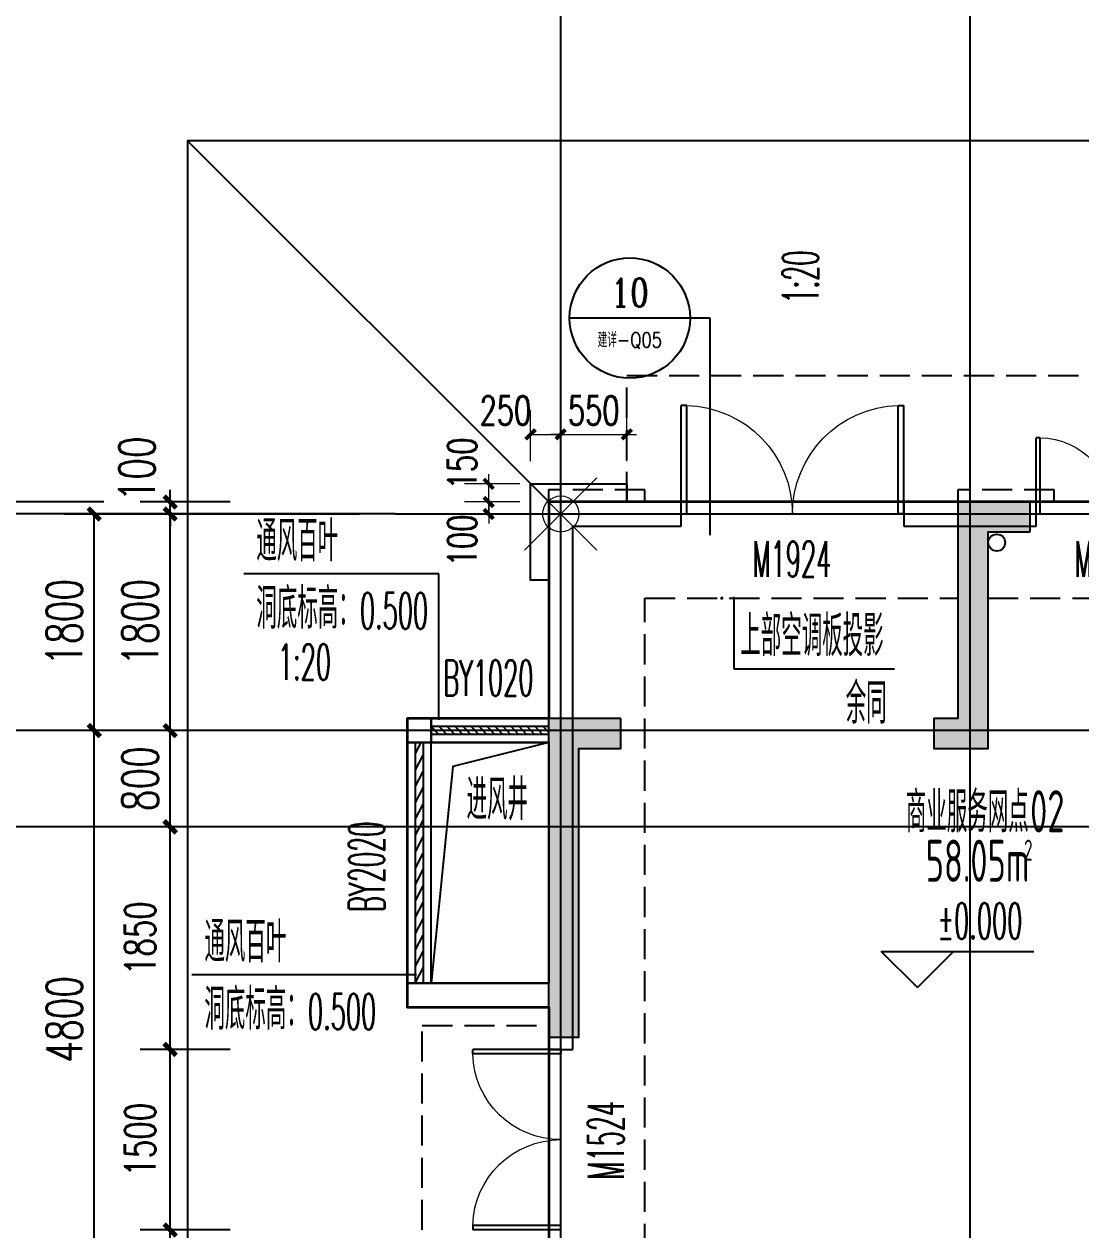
# Model space of a CAD drawing. Extents: x -59851 to 653804, y -249523 to 437614.
# Drawn here: x -48571 to -39793, y 211938 to 221959 of the extents above; entities that cross this region are included whole.
import ezdxf
from ezdxf.enums import TextEntityAlignment as Align

# ---------------------------------------------------------------- set-up
doc = ezdxf.new("R2010")
doc.units = 0
doc.header["$LTSCALE"] = 1000
doc.header["$MEASUREMENT"] = 0
doc.linetypes.add('DASH', pattern=[0.35, 0.25, -0.1])
for name, color, linetype in [('-消防立管', 1, 'Continuous'), ('A-Above', 5, 'DASH'), ('A-ROOF', 7, 'Continuous'), ('A-外装饰线脚', 7, 'Continuous'), ('A-洞口', 105, 'Continuous'), ('A-第三道尺寸线', 105, 'Continuous'), ('AXIS', 3, 'Continuous'), ('DIM_ELEV', 3, 'Continuous'), ('DIM_IDEN', 3, 'Continuous'), ('DIM_LEAD', 3, 'Continuous'), ('DIM_SYMB', 3, 'Continuous'), ('DOTE', 16, 'Continuous'), ('PUB_HATCH', 8, 'Continuous'), ('PUB_TEXT', 7, 'Continuous'), ('STAIR', 5, 'Continuous'), ('WALL', 2, 'Continuous'), ('WINDOW', 4, 'Continuous'), ('WINDOW_TEXT', 7, 'Continuous'), ('剪力墙', 6, 'Continuous')]:
    doc.layers.add(name, color=color, linetype=linetype)
for name, color, linetype, lineweight in [('33计全面积外廓线', 21, 'Continuous', 35), ('A-第四道尺寸线(线脚尺寸)', 105, 'Continuous', 5), ('其它标注_TMP', 8, 'Continuous', 0)]:
    doc.layers.add(name, color=color, linetype=linetype, lineweight=lineweight)
doc.styles.add('_TCH_DIM', font='SIMPLEX.shx', dxfattribs={"width": 0.7, "bigfont": 'GBCBIG.shx'})
doc.styles.add('_TCH_DIM_T3', font='SIMPLEX.shx', dxfattribs={"width": 0.705882, "bigfont": 'GBCBIG.shx'})
doc.styles.add('_TCH_DIM_T3_T3', font='SIMPLEX.shx', dxfattribs={"width": 0.705882, "bigfont": 'GBCBIG.shx'})
doc.styles.add('_TCH_LABEL', font='COMPLEX', dxfattribs={"bigfont": 'GBCBIG'})
doc.styles.add('_TCH_WINDOW', font='SIMPLEX.shx', dxfattribs={"width": 0.7, "height": 3.5, "bigfont": 'GBCBIG.shx'})
doc.styles.add('DIM_FONT', font='SIMPLEX', dxfattribs={"width": 0.7, "bigfont": 'GBCBIG'})
doc.styles.get("Standard").update_dxf_attribs({"font": 'gbenor.shx', "width": 0.7, "bigfont": 'gbcbig.shx'})
doc.dimstyles.new('_TCH_ARCH&&100', dxfattribs={"dimtxt": 297.5, "dimasz": 100, "dimexe": 250, "dimexo": 300, "dimgap": 100, "dimtad": 1, "dimdec": 0, "dimzin": 0, "dimdsep": 46, "dimtxsty": '_TCH_DIM_T3', "dimblk": 'ARCHTICK', "dimcen": 0.09, "dimclrt": 7, "dimazin": 2, "dimtfac": 1, "dimtdec": 0, "dimtix": 1, "dimtmove": 2, "dimatfit": 3, "dimfxl": 0, "dimtolj": 1, "dimtzin": 0, "dimarcsym": 0})
doc.dimstyles.new('_TCH_ARCH&&100$TCH&&100', dxfattribs={"dimtxt": 252.875, "dimasz": 100, "dimexe": 250, "dimexo": 300, "dimgap": 122.3125, "dimtad": 1, "dimdec": 0, "dimzin": 0, "dimdsep": 46, "dimtxsty": '_TCH_DIM_T3_T3', "dimblk": 'ARCHTICK', "dimcen": 0.09, "dimclrt": 7, "dimazin": 2, "dimtfac": 1, "dimtdec": 0, "dimtix": 1, "dimtmove": 2, "dimatfit": 3, "dimfxl": 0, "dimtolj": 1, "dimtzin": 0, "dimarcsym": 0})
doc.dimstyles.new('_TCH_ARCH&&80', dxfattribs={"dimtxt": 238, "dimasz": 80, "dimexe": 200, "dimexo": 240, "dimgap": 80, "dimtad": 1, "dimdec": 0, "dimzin": 0, "dimdsep": 46, "dimtxsty": '_TCH_DIM_T3', "dimblk": 'ARCHTICK', "dimcen": 0.09, "dimclrt": 7, "dimazin": 2, "dimtfac": 1, "dimtdec": 0, "dimtix": 1, "dimtmove": 2, "dimatfit": 3, "dimfxl": 0, "dimtolj": 1, "dimtzin": 0, "dimarcsym": 0})
doc.dimstyles.new('_TCH_ARCH&&80$TCH&&100', dxfattribs={"dimtxt": 238, "dimasz": 80, "dimexe": 200, "dimexo": 240, "dimgap": 80, "dimtad": 1, "dimdec": 0, "dimzin": 0, "dimdsep": 46, "dimtxsty": 'DIM_FONT', "dimblk": 'ARCHTICK', "dimcen": 0.09, "dimclrt": 7, "dimazin": 2, "dimtfac": 1, "dimtdec": 0, "dimtix": 1, "dimtmove": 2, "dimatfit": 3, "dimfxl": 0, "dimtolj": 1, "dimtzin": 0, "dimarcsym": 0})

# ---------------------------------------------------------------- blocks, each defined once
blk = doc.blocks.new('zzlk0330')
at = {"layer": 'A-ROOF', "linetype": 'DASH'}
blk.add_lwpolyline([(-22514, 151988), (-32414, 151988), (-32414, 152188), (-33014, 152188), (-33014, 151988), (-33814, 151988), (-33814, 152688), (-37214, 152688), (-37214, 153288), (-36614, 153288), (-36614, 157888), (-37214, 157888), (-37214, 158588), (-40014, 158588), (-40014, 158688), (-40814, 158688), (-40814, 158588), (-43414, 158588), (-43414, 158688), (-44214, 158688), (-44214, 137588)], dxfattribs=at)
blk = doc.blocks.new('shoucengjianliqiang0505')
at = {"layer": 'PUB_HATCH'}
h = blk.add_hatch(color=256, dxfattribs=at)
h.dxf.hatch_style = 1
h.paths.add_polyline_path([(-14848, 486544), (-14448, 486544), (-14448, 486144), (-14848, 486144)])
h.paths.add_polyline_path([(-8748, 486544), (-8348, 486544), (-8348, 486144), (-8748, 486144)])
h.paths.add_polyline_path([(-8748, 490544), (-8348, 490544), (-8348, 490144), (-8748, 490144)])
h.paths.add_polyline_path([(-14848, 490544), (-14448, 490544), (-14448, 490144), (-14848, 490144)])
h.paths.add_polyline_path([(-14848, 482144), (-14448, 482144), (-14448, 481744), (-14848, 481744)])
h.paths.add_polyline_path([(-8748, 482144), (-8348, 482144), (-8348, 481744), (-8748, 481744)])
h.paths.add_polyline_path([(-46848, 497944), (-46448, 497944), (-46448, 497544), (-46848, 497544)])
h.paths.add_polyline_path([(-46848, 501744), (-46448, 501744), (-46448, 501344), (-46848, 501344)])
h.paths.add_polyline_path([(-53548, 501742), (-53148, 501742), (-53148, 501342), (-53548, 501342)])
h.paths.add_polyline_path([(-63048, 504094), (-63048, 504344), (-63648, 504344), (-63648, 502544), (-63848, 502544), (-63848, 502294), (-63398, 502294), (-63398, 504094)])
h.paths.add_polyline_path([(-37148, 500844), (-35548, 500844), (-35548, 497944), (-37148, 497944), (-37148, 498144), (-35748, 498144), (-35748, 500644), (-37148, 500644)])
h.paths.add_polyline_path([(-29698, 483744), (-29698, 484994), (-29448, 484994), (-29448, 483344), (-30048, 483344), (-30048, 483744)])
h.paths.add_polyline_path([(-33048, 484994), (-32798, 484994), (-32798, 483744), (-32448, 483744), (-32448, 483344), (-33048, 483344)])
h.paths.add_polyline_path([(-36498, 483744), (-36498, 484994), (-36248, 484994), (-36248, 483344), (-36848, 483344), (-36848, 483744)])
h.paths.add_polyline_path([(-43248, 484994), (-42998, 484994), (-42998, 483744), (-42648, 483744), (-42648, 483344), (-43248, 483344)])
h.paths.add_polyline_path([(-50098, 483744), (-50098, 484994), (-49848, 484994), (-49848, 483344), (-50448, 483344), (-50448, 483744)])
h.paths.add_polyline_path([(-56848, 484994), (-56598, 484994), (-56598, 483744), (-56248, 483744), (-56248, 483344), (-56848, 483344)])
h.paths.add_polyline_path([(-63698, 485844), (-63448, 485844), (-63448, 483344), (-64048, 483344), (-64048, 483744), (-63698, 483744)])
h.paths.add_polyline_path([(-54648, 492144), (-54048, 492144), (-54048, 492544), (-54648, 492544)])
h.paths.add_polyline_path([(-52648, 492544), (-52048, 492544), (-52048, 492144), (-52648, 492144)])
h.paths.add_polyline_path([(-39048, 492544), (-38448, 492544), (-38448, 492144), (-39048, 492144)])
h.paths.add_polyline_path([(-45348, 495844), (-44748, 495844), (-44748, 496244), (-45348, 496244)])
h.paths.add_polyline_path([(-55848, 497944), (-55248, 497944), (-55248, 497544), (-55848, 497544)])
h.paths.add_polyline_path([(-55848, 495844), (-55248, 495844), (-55248, 496244), (-55848, 496244)])
h.paths.add_polyline_path([(-60248, 495844), (-59648, 495844), (-59648, 496244), (-60248, 496244)])
h.paths.add_polyline_path([(-21248, 500844), (-21248, 499444), (-21498, 499444), (-21498, 499844), (-21848, 499844), (-21848, 500094), (-21498, 500094), (-21498, 500844)])
h.paths.add_polyline_path([(-42948, 497544), (-42548, 497544), (-42548, 498144), (-42748, 498144), (-42748, 500644), (-42148, 500644), (-42148, 500844), (-42948, 500844), (-42948, 497944)])
h.paths.add_polyline_path([(-21248, 496144), (-21248, 496744), (-21498, 496744), (-21498, 496394), (-22898, 496394), (-22898, 496144), (-22098, 496144), (-22098, 496044), (-21848, 496044), (-21848, 496144)])
h.paths.add_polyline_path([(-30848, 497544), (-30848, 497944), (-32298, 497944), (-32298, 498144), (-30648, 498144), (-30648, 497744), (-30248, 497744), (-30248, 497544)])
h.paths.add_polyline_path([(-18848, 489094), (-18848, 487444), (-19098, 487444), (-19098, 487994), (-19448, 487994), (-19448, 488244), (-19098, 488244), (-19098, 489094)])
h.paths.add_polyline_path([(-60023, 489044), (-60273, 489044), (-60273, 491444), (-60023, 491444), (-60023, 489244)])
h.paths.add_polyline_path([(-28348, 499194), (-28348, 497544), (-28748, 497544), (-28748, 497744), (-28548, 497744), (-28548, 499194)])
h.paths.add_polyline_path([(-41148, 492344), (-40448, 492344), (-40448, 490694), (-40698, 490694), (-40698, 492094), (-41148, 492094)])
h.paths.add_polyline_path([(-30848, 500644), (-31348, 500644), (-31348, 503644), (-28348, 503644), (-28348, 501444), (-28708, 501444), (-28708, 501644), (-28548, 501644), (-28548, 503444), (-31148, 503444), (-31148, 501644), (-30748, 501644), (-30748, 501444), (-31148, 501444), (-31148, 500944), (-30648, 500944), (-30648, 500644)])
h.paths.add_polyline_path([(-42948, 495544), (-42948, 496244), (-40448, 496244), (-40448, 493744), (-42948, 493744), (-42948, 494444), (-42748, 494444), (-42748, 493944), (-40648, 493944), (-40648, 496044), (-42748, 496044), (-42748, 495544)])
h.paths.add_polyline_path([(-21248, 502644), (-21248, 503644), (-22898, 503644), (-22898, 503394), (-21498, 503394), (-21498, 502644)])
h.paths.add_polyline_path([(-22748, 492144), (-23248, 492144), (-23248, 490494), (-22998, 490494), (-22998, 491894), (-22748, 491894)])
h.paths.add_polyline_path([(-22673, 488244), (-22423, 488244), (-22423, 485744), (-22673, 485744), (-22673, 488044)])
h.paths.add_polyline_path([(-21848, 493644), (-21848, 493044), (-23498, 493044), (-23498, 493294), (-22098, 493294), (-22098, 493644)])
h.paths.add_polyline_path([(-18848, 491544), (-18848, 492144), (-20498, 492144), (-20498, 491894), (-19098, 491894), (-19098, 491544)])
h.paths.add_polyline_path([(-18848, 482444), (-18848, 481744), (-20498, 481744), (-20498, 481994), (-19098, 481994), (-19098, 482444)])
h.paths.add_polyline_path([(-22048, 481744), (-22498, 481744), (-22698, 481744), (-22698, 483344), (-23048, 483344), (-23048, 483594), (-22448, 483594), (-22448, 481994), (-22048, 481994)])
h.paths.add_polyline_path([(-26798, 490844), (-26048, 490844), (-26048, 489044), (-26298, 489044), (-26298, 490594), (-26798, 490594)])
h.paths.add_polyline_path([(-32448, 490844), (-33048, 490844), (-33048, 489044), (-32798, 489044), (-32798, 490594), (-32448, 490594)])
h.paths.add_polyline_path([(-35848, 489294), (-36198, 489294), (-36198, 492094), (-35848, 492094), (-35848, 492344), (-36448, 492344), (-36448, 489044), (-36198, 489044), (-35848, 489044)])
h.paths.add_polyline_path([(-39873, 489244), (-39623, 489244), (-39623, 486544), (-39873, 486544), (-39873, 489044)])
h.paths.add_polyline_path([(-43648, 489294), (-43298, 489294), (-43298, 492094), (-43798, 492094), (-43798, 492344), (-43048, 492344), (-43048, 489044), (-43298, 489044), (-43648, 489044)])
h.paths.add_polyline_path([(-46673, 492344), (-46423, 492344), (-46423, 489044), (-46673, 489044), (-46673, 492144)])
h.paths.add_polyline_path([(-53473, 489244), (-53223, 489244), (-53223, 486544), (-53473, 486544), (-53473, 489044)])
h.paths.add_polyline_path([(-49448, 489294), (-49798, 489294), (-49798, 492094), (-49298, 492094), (-49298, 492344), (-50048, 492344), (-50048, 489044), (-49798, 489044), (-49448, 489044)])
h.paths.add_polyline_path([(-57248, 489294), (-56898, 489294), (-56898, 492094), (-57248, 492094), (-57248, 492344), (-56648, 492344), (-56648, 489044), (-56898, 489044), (-57248, 489044)])
h.paths.add_polyline_path([(-60048, 498644), (-60048, 497544), (-62548, 497544), (-62548, 497794), (-60298, 497794), (-60298, 498644)])
h.paths.add_polyline_path([(-60048, 503544), (-60048, 504344), (-61698, 504344), (-61698, 504094), (-60298, 504094), (-60298, 503544)])
h.paths.add_polyline_path([(-67048, 491344), (-67048, 492244), (-64848, 492244), (-64848, 491994), (-66798, 491994), (-66798, 491344)])
h.paths.add_polyline_path([(-66448, 502544), (-67048, 502544), (-67048, 499894), (-66798, 499894), (-66798, 502294), (-66448, 502294)])
h.paths.add_polyline_path([(-66448, 483344), (-67048, 483344), (-67048, 485844), (-66798, 485844), (-66798, 483744), (-66448, 483744)])
edge = h.paths.add_edge_path()
edge.add_line((-26248, 494694), (-26248, 492344))
edge.add_line((-26248, 492344), (-26948, 492344))
edge.add_line((-26948, 492344), (-26948, 492144))
edge.add_line((-26948, 492144), (-26048, 492144))
edge.add_line((-26048, 492144), (-26048, 494694))
edge.add_line((-26248, 494694), (-26248, 495094))
edge = h.paths.add_edge_path()
edge.add_line((-26448, 483344), (-26448, 483594))
edge.add_line((-26448, 483594), (-26273, 483594))
edge.add_line((-26273, 483594), (-26273, 484994))
edge.add_line((-26273, 484994), (-26023, 484994))
edge.add_line((-26023, 484994), (-26023, 483594))
edge.add_line((-26023, 483594), (-25848, 483594))
edge.add_line((-25848, 483594), (-25848, 483344))
edge.add_line((-25848, 483344), (-26448, 483344))
edge.add_line((-26448, 483344), (-26048, 483344))
edge = h.paths.add_edge_path()
edge.add_line((-40048, 483344), (-40048, 483744))
edge.add_line((-40048, 483744), (-39873, 483744))
edge.add_line((-39873, 483744), (-39873, 484994))
edge.add_line((-39873, 484994), (-39623, 484994))
edge.add_line((-39623, 484994), (-39623, 483744))
edge.add_line((-39623, 483744), (-39448, 483744))
edge.add_line((-39448, 483744), (-39448, 483344))
edge.add_line((-39448, 483344), (-40048, 483344))
edge.add_line((-40048, 483344), (-39648, 483344))
edge = h.paths.add_edge_path()
edge.add_line((-46848, 483344), (-46848, 483594))
edge.add_line((-46848, 483594), (-46673, 483594))
edge.add_line((-46673, 483594), (-46673, 484994))
edge.add_line((-46673, 484994), (-46423, 484994))
edge.add_line((-46423, 484994), (-46423, 483594))
edge.add_line((-46423, 483594), (-46248, 483594))
edge.add_line((-46248, 483594), (-46248, 483344))
edge.add_line((-46248, 483344), (-46848, 483344))
edge.add_line((-46848, 483344), (-46448, 483344))
edge = h.paths.add_edge_path()
edge.add_line((-53648, 483344), (-53648, 483744))
edge.add_line((-53648, 483744), (-53473, 483744))
edge.add_line((-53473, 483744), (-53473, 484994))
edge.add_line((-53473, 484994), (-53223, 484994))
edge.add_line((-53223, 484994), (-53223, 483744))
edge.add_line((-53223, 483744), (-53048, 483744))
edge.add_line((-53048, 483744), (-53048, 483344))
edge.add_line((-53048, 483344), (-53648, 483344))
edge.add_line((-53648, 483344), (-53248, 483344))
edge = h.paths.add_edge_path()
edge.add_line((-60448, 483344), (-60448, 483594))
edge.add_line((-60448, 483594), (-60273, 483594))
edge.add_line((-60273, 483594), (-60273, 484994))
edge.add_line((-60273, 484994), (-60023, 484994))
edge.add_line((-60023, 484994), (-60023, 483594))
edge.add_line((-60023, 483594), (-59848, 483594))
edge.add_line((-59848, 483594), (-59848, 483344))
edge.add_line((-59848, 483344), (-60448, 483344))
edge.add_line((-60448, 483344), (-60048, 483344))
at = {"layer": '剪力墙', "color": 6, "linetype": 'Continuous'}
for points in [[(-63048, 504094), (-63048, 504344), (-63648, 504344), (-63648, 502544), (-63848, 502544), (-63848, 502294), (-63398, 502294), (-63398, 504094)], [(-66448, 502544), (-67048, 502544), (-67048, 499894), (-66798, 499894), (-66798, 502294), (-66448, 502294)]]:
    blk.add_lwpolyline(points, close=True, dxfattribs=at)
blk.add_lwpolyline([(-63648, 502294), (-63648, 502294)], dxfattribs=at)
blk = doc.blocks.new('_ArchTick')
at = {"color": 0, "linetype": 'ByBlock', "const_width": 0.4}
blk.add_lwpolyline([(-0.5, -0.5), (0.5, 0.5)], dxfattribs=at)
blk = doc.blocks.new('*D3274')
at = {"layer": 'AXIS', "color": 0, "lineweight": -2, "transparency": 16777216}
for p, q in [((-45789, 216088), (-48239, 216088)), ((-47989, 211288), (-47989, 216088)), ((-45789, 211288), (-48239, 211288))]:
    blk.add_line(p, q, dxfattribs=at)
at = {"layer": 'Defpoints', "color": 0, "transparency": 16777216}
for p in [(-47989, 216088), (-45489, 216088), (-45489, 211288)]:
    blk.add_point(p, dxfattribs=at)
at = {"layer": 'AXIS', "color": 0, "lineweight": -2, "transparency": 16777216, "xscale": 100, "yscale": 100, "zscale": 100}
for p, rotation in [((-47989, 216088), 90), ((-47989, 211288), 270)]:
    blk.add_blockref('_ArchTick', p, dxfattribs=dict(at, rotation=rotation))
at = {"layer": 'AXIS', "color": 7, "transparency": 16777216, "insert": (-48237, 213688), "char_height": 297.5, "attachment_point": 5, "rotation": 90, "style": '_TCH_DIM_T3'}
blk.add_mtext('\\A1;4800', dxfattribs=at)
blk = doc.blocks.new('*D3275')
at = {"layer": 'AXIS', "color": 0, "lineweight": -2, "transparency": 16777216}
for p, q in [((-45789, 217888), (-48239, 217888)), ((-47989, 216088), (-47989, 217888)), ((-45789, 216088), (-48239, 216088))]:
    blk.add_line(p, q, dxfattribs=at)
at = {"layer": 'Defpoints', "color": 0, "transparency": 16777216}
for p in [(-47989, 217888), (-45489, 217888), (-45489, 216088)]:
    blk.add_point(p, dxfattribs=at)
at = {"layer": 'AXIS', "color": 0, "lineweight": -2, "transparency": 16777216, "xscale": 100, "yscale": 100, "zscale": 100}
for p, rotation in [((-47989, 217888), 90), ((-47989, 216088), 270)]:
    blk.add_blockref('_ArchTick', p, dxfattribs=dict(at, rotation=rotation))
at = {"layer": 'AXIS', "color": 7, "transparency": 16777216, "insert": (-48237, 216988), "char_height": 297.5, "attachment_point": 5, "rotation": 90, "style": '_TCH_DIM_T3'}
blk.add_mtext('\\A1;1800', dxfattribs=at)
blk = doc.blocks.new('*D3276')
at = {"layer": 'AXIS', "color": 0, "lineweight": -2, "transparency": 16777216}
for p, q in [((-47908, 217988), (-49039, 217988)), ((-48789, 195388), (-48789, 217988)), ((-47908, 195388), (-49039, 195388))]:
    blk.add_line(p, q, dxfattribs=at)
at = {"layer": 'Defpoints', "color": 0, "transparency": 16777216}
for p in [(-48789, 217988), (-47608, 217988), (-47608, 195388)]:
    blk.add_point(p, dxfattribs=at)
at = {"layer": 'AXIS', "color": 0, "lineweight": -2, "transparency": 16777216, "xscale": 100, "yscale": 100, "zscale": 100}
for p, rotation in [((-48789, 217988), 90), ((-48789, 195388), 270)]:
    blk.add_blockref('_ArchTick', p, dxfattribs=dict(at, rotation=rotation))
at = {"layer": 'AXIS', "color": 7, "transparency": 16777216, "insert": (-49037, 206688), "char_height": 297.5, "attachment_point": 5, "rotation": 90, "style": '_TCH_DIM_T3'}
blk.add_mtext('\\A1;22600', dxfattribs=at)
blk = doc.blocks.new('*D3315')
at = {"layer": 'AXIS', "color": 0, "lineweight": -2, "transparency": 16777216}
for p, q in [((-44114, 222259), (-44114, 224709)), ((-40714, 222259), (-40714, 224709)), ((-44114, 224459), (-40714, 224459))]:
    blk.add_line(p, q, dxfattribs=at)
at = {"layer": 'Defpoints', "color": 0, "transparency": 16777216}
for p in [(-40714, 224459), (-44114, 221959), (-40714, 221959)]:
    blk.add_point(p, dxfattribs=at)
at = {"layer": 'AXIS', "color": 0, "lineweight": -2, "transparency": 16777216, "xscale": 100, "yscale": 100, "zscale": 100, "rotation": 180}
blk.add_blockref('_ArchTick', (-44114, 224459), dxfattribs=at)
at = {"layer": 'AXIS', "color": 0, "lineweight": -2, "transparency": 16777216, "xscale": 100, "yscale": 100, "zscale": 100}
blk.add_blockref('_ArchTick', (-40714, 224459), dxfattribs=at)
at = {"layer": 'AXIS', "color": 7, "transparency": 16777216, "insert": (-42414, 224708), "char_height": 297.5, "attachment_point": 5, "style": '_TCH_DIM_T3'}
blk.add_mtext('\\A1;3400', dxfattribs=at)
blk = doc.blocks.new('*D3316')
at = {"layer": 'AXIS', "color": 0, "lineweight": -2, "transparency": 16777216}
for p, q in [((-40714, 222259), (-40714, 224709)), ((-37314, 222259), (-37314, 224709)), ((-40714, 224459), (-37314, 224459))]:
    blk.add_line(p, q, dxfattribs=at)
at = {"layer": 'Defpoints', "color": 0, "transparency": 16777216}
for p in [(-37314, 224459), (-40714, 221959), (-37314, 221959)]:
    blk.add_point(p, dxfattribs=at)
at = {"layer": 'AXIS', "color": 0, "lineweight": -2, "transparency": 16777216, "xscale": 100, "yscale": 100, "zscale": 100, "rotation": 180}
blk.add_blockref('_ArchTick', (-40714, 224459), dxfattribs=at)
at = {"layer": 'AXIS', "color": 0, "lineweight": -2, "transparency": 16777216, "xscale": 100, "yscale": 100, "zscale": 100}
blk.add_blockref('_ArchTick', (-37314, 224459), dxfattribs=at)
at = {"layer": 'AXIS', "color": 7, "transparency": 16777216, "insert": (-39014, 224708), "char_height": 297.5, "attachment_point": 5, "style": '_TCH_DIM_T3'}
blk.add_mtext('\\A1;3400', dxfattribs=at)
blk = doc.blocks.new('$WINLIB2D$00000039')
at = {"color": 0}
for points in [[(-0.5, 0.5), (-0.5, -0.5)], [(0.5, 0.5), (-0.5, 0.5)], [(0.5, -0.5), (0.5, 0.5)], [(-0.5, 0.1667), (0.5, 0.1667)], [(-0.3839, -0.1667), (-0.448, 0.1667)], [(-0.3159, -0.1667), (-0.38, 0.1667)], [(-0.2479, -0.1667), (-0.312, 0.1667)], [(-0.1799, -0.1667), (-0.244, 0.1667)], [(-0.1119, -0.1667), (-0.176, 0.1667)], [(-0.0439, -0.1667), (-0.108, 0.1667)], [(0.0241, -0.1667), (-0.04, 0.1667)], [(0.0921, -0.1667), (0.028, 0.1667)], [(0.16, -0.1667), (0.0959, 0.1667)], [(0.228, -0.1667), (0.1639, 0.1667)], [(0.296, -0.1667), (0.2319, 0.1667)], [(0.364, -0.1667), (0.2999, 0.1667)], [(0.432, -0.1667), (0.3679, 0.1667)], [(0.5, -0.1667), (0.4359, 0.1667)], [(-0.4519, -0.1667), (-0.5, 0.0836)], [(-0.5, -0.1667), (0.5, -0.1667)], [(0.5, -0.5), (-0.5, -0.5)]]:
    blk.add_lwpolyline(points, dxfattribs=at)
blk = doc.blocks.new('shoucengxianjiao0328')
at = {"layer": 'A-外装饰线脚'}
blk.add_lwpolyline([(-229046, 177436), (-229196, 177436), (-229196, 178236), (-228396, 178236), (-228396, 178086)], dxfattribs=at)
blk = doc.blocks.new('*D616')
at = {"layer": 'A-第四道尺寸线(线脚尺寸)', "color": 0, "lineweight": -2, "transparency": 16777216}
for p, q in [((-44712, 218138), (-44712, 218218)), ((-44454, 218138), (-44912, 218138)), ((-44712, 217988), (-44712, 218138)), ((-44454, 217988), (-44912, 217988)), ((-44712, 217988), (-44712, 217908))]:
    blk.add_line(p, q, dxfattribs=at)
at = {"layer": 'Defpoints', "color": 0, "transparency": 16777216}
for p in [(-44712, 218138), (-44214, 218138), (-44214, 217988)]:
    blk.add_point(p, dxfattribs=at)
at = {"layer": 'A-第四道尺寸线(线脚尺寸)', "color": 0, "lineweight": -2, "transparency": 16777216, "xscale": 80, "yscale": 80, "zscale": 80}
for p, rotation in [((-44712, 218138), 270), ((-44712, 217988), 90)]:
    blk.add_blockref('_ArchTick', p, dxfattribs=dict(at, rotation=rotation))
at = {"layer": 'A-第四道尺寸线(线脚尺寸)', "color": 7, "transparency": 16777216, "insert": (-44932, 218308), "char_height": 238, "attachment_point": 5, "rotation": 90, "style": '_TCH_DIM_T3'}
blk.add_mtext('\\A1;150', dxfattribs=at)
blk = doc.blocks.new('*D617')
at = {"layer": 'A-第四道尺寸线(线脚尺寸)', "color": 0, "lineweight": -2, "transparency": 16777216}
for p, q in [((-44712, 217988), (-44712, 218068)), ((-44454, 217988), (-44912, 217988)), ((-44712, 217888), (-44712, 217988)), ((-44454, 217888), (-44912, 217888)), ((-44712, 217888), (-44712, 217808))]:
    blk.add_line(p, q, dxfattribs=at)
at = {"layer": 'Defpoints', "color": 0, "transparency": 16777216}
for p in [(-44712, 217988), (-44214, 217988), (-44214, 217888)]:
    blk.add_point(p, dxfattribs=at)
at = {"layer": 'A-第四道尺寸线(线脚尺寸)', "color": 0, "lineweight": -2, "transparency": 16777216, "xscale": 80, "yscale": 80, "zscale": 80}
for p, rotation in [((-44712, 217988), 270), ((-44712, 217888), 90)]:
    blk.add_blockref('_ArchTick', p, dxfattribs=dict(at, rotation=rotation))
at = {"layer": 'A-第四道尺寸线(线脚尺寸)', "color": 7, "transparency": 16777216, "insert": (-44932, 217668), "char_height": 238, "attachment_point": 5, "rotation": 90, "style": '_TCH_DIM_T3'}
blk.add_mtext('\\A1;100', dxfattribs=at)
blk = doc.blocks.new('*D828')
at = {"layer": 'A-第四道尺寸线(线脚尺寸)', "color": 0, "lineweight": -2, "transparency": 16777216}
for p, q in [((-44364, 218328), (-44364, 218750)), ((-44114, 218328), (-44114, 218750)), ((-44364, 218550), (-44114, 218550))]:
    blk.add_line(p, q, dxfattribs=at)
at = {"layer": 'Defpoints', "color": 0, "transparency": 16777216}
for p in [(-44114, 218550), (-44364, 218088), (-44114, 218088)]:
    blk.add_point(p, dxfattribs=at)
at = {"layer": 'A-第四道尺寸线(线脚尺寸)', "color": 0, "lineweight": -2, "transparency": 16777216, "xscale": 80, "yscale": 80, "zscale": 80, "rotation": 180}
blk.add_blockref('_ArchTick', (-44364, 218550), dxfattribs=at)
at = {"layer": 'A-第四道尺寸线(线脚尺寸)', "color": 0, "lineweight": -2, "transparency": 16777216, "xscale": 80, "yscale": 80, "zscale": 80}
blk.add_blockref('_ArchTick', (-44114, 218550), dxfattribs=at)
at = {"layer": 'A-第四道尺寸线(线脚尺寸)', "color": 7, "transparency": 16777216, "insert": (-44573, 218749), "char_height": 238, "attachment_point": 5, "style": 'DIM_FONT'}
blk.add_mtext('\\A1;250', dxfattribs=at)
blk = doc.blocks.new('*D829')
at = {"layer": 'A-第四道尺寸线(线脚尺寸)', "color": 0, "lineweight": -2, "transparency": 16777216}
for p, q in [((-44114, 218328), (-44114, 218750)), ((-43564, 218328), (-43564, 218750)), ((-44114, 218550), (-44194, 218550)), ((-44114, 218550), (-43564, 218550)), ((-43564, 218550), (-43484, 218550))]:
    blk.add_line(p, q, dxfattribs=at)
at = {"layer": 'Defpoints', "color": 0, "transparency": 16777216}
for p in [(-43564, 218550), (-44114, 218088), (-43564, 218088)]:
    blk.add_point(p, dxfattribs=at)
at = {"layer": 'A-第四道尺寸线(线脚尺寸)', "color": 0, "lineweight": -2, "transparency": 16777216, "xscale": 80, "yscale": 80, "zscale": 80}
blk.add_blockref('_ArchTick', (-44114, 218550), dxfattribs=at)
at = {"layer": 'A-第四道尺寸线(线脚尺寸)', "color": 0, "lineweight": -2, "transparency": 16777216, "xscale": 80, "yscale": 80, "zscale": 80, "rotation": 180}
blk.add_blockref('_ArchTick', (-43564, 218550), dxfattribs=at)
at = {"layer": 'A-第四道尺寸线(线脚尺寸)', "color": 7, "transparency": 16777216, "insert": (-43839, 218749), "char_height": 238, "attachment_point": 5, "style": 'DIM_FONT'}
blk.add_mtext('\\A1;550', dxfattribs=at)
blk = doc.blocks.new('*D3395')
at = {"layer": 'A-第三道尺寸线', "color": 0, "lineweight": -2, "transparency": 16777216}
for p, q in [((-47358, 217988), (-47358, 218088)), ((-46860, 217988), (-47608, 217988)), ((-47358, 217888), (-47358, 217988)), ((-46860, 217888), (-47608, 217888)), ((-47358, 217888), (-47358, 217788))]:
    blk.add_line(p, q, dxfattribs=at)
at = {"layer": 'Defpoints', "color": 0, "transparency": 16777216}
for p in [(-47358, 217988), (-46560, 217988), (-46560, 217888)]:
    blk.add_point(p, dxfattribs=at)
at = {"layer": 'A-第三道尺寸线', "color": 0, "lineweight": -2, "transparency": 16777216, "xscale": 100, "yscale": 100, "zscale": 100}
for p, rotation in [((-47358, 217988), 270), ((-47358, 217888), 90)]:
    blk.add_blockref('_ArchTick', p, dxfattribs=dict(at, rotation=rotation))
at = {"layer": 'A-第三道尺寸线', "color": 7, "transparency": 16777216, "insert": (-47633, 218263), "char_height": 297.5, "attachment_point": 5, "rotation": 90, "style": '_TCH_DIM_T3'}
blk.add_mtext('\\A1;100', dxfattribs=at)
blk = doc.blocks.new('*D3396')
at = {"layer": 'A-第三道尺寸线', "color": 0, "lineweight": -2, "transparency": 16777216}
for p, q in [((-46860, 217888), (-47608, 217888)), ((-47358, 216088), (-47358, 217888)), ((-46860, 216088), (-47608, 216088))]:
    blk.add_line(p, q, dxfattribs=at)
at = {"layer": 'Defpoints', "color": 0, "transparency": 16777216}
for p in [(-47358, 217888), (-46560, 217888), (-46560, 216088)]:
    blk.add_point(p, dxfattribs=at)
at = {"layer": 'A-第三道尺寸线', "color": 0, "lineweight": -2, "transparency": 16777216, "xscale": 100, "yscale": 100, "zscale": 100}
for p, rotation in [((-47358, 217888), 90), ((-47358, 216088), 270)]:
    blk.add_blockref('_ArchTick', p, dxfattribs=dict(at, rotation=rotation))
at = {"layer": 'A-第三道尺寸线', "color": 7, "transparency": 16777216, "insert": (-47607, 216988), "char_height": 297.5, "attachment_point": 5, "rotation": 90, "style": '_TCH_DIM_T3'}
blk.add_mtext('\\A1;1800', dxfattribs=at)
blk = doc.blocks.new('*D3397')
at = {"layer": 'A-第三道尺寸线', "color": 0, "lineweight": -2, "transparency": 16777216}
for p, q in [((-46860, 216088), (-47608, 216088)), ((-47358, 215288), (-47358, 216088)), ((-46860, 215288), (-47608, 215288))]:
    blk.add_line(p, q, dxfattribs=at)
at = {"layer": 'Defpoints', "color": 0, "transparency": 16777216}
for p in [(-47358, 216088), (-46560, 216088), (-46560, 215288)]:
    blk.add_point(p, dxfattribs=at)
at = {"layer": 'A-第三道尺寸线', "color": 0, "lineweight": -2, "transparency": 16777216, "xscale": 100, "yscale": 100, "zscale": 100}
for p, rotation in [((-47358, 216088), 90), ((-47358, 215288), 270)]:
    blk.add_blockref('_ArchTick', p, dxfattribs=dict(at, rotation=rotation))
at = {"layer": 'A-第三道尺寸线', "color": 7, "transparency": 16777216, "insert": (-47607, 215688), "char_height": 297.5, "attachment_point": 5, "rotation": 90, "style": '_TCH_DIM_T3'}
blk.add_mtext('\\A1;800', dxfattribs=at)
blk = doc.blocks.new('$DorLib2D$00000002')
for p, q in [((-0.5, 0), (-0.5, 0.4875)), ((-0.475, 0.4875), (-0.5, 0.4875)), ((-0.475, 0), (-0.475, 0.4875)), ((0.475, 0), (0.475, 0.4875)), ((0.475, 0.4875), (0.5, 0.4875)), ((0.5, 0), (0.5, 0.4875)), ((-0.5, 0), (-0.475, 0)), ((0.5, 0), (0.475, 0))]:
    blk.add_line(p, q)
at = {"lineweight": 13}
for centre, start, end in [((-0.4875, 0), 0, 88.5307), ((0.4875, 0), 91.4693, 180)]:
    blk.add_arc(centre, 0.4875, start, end, dxfattribs=at)
blk = doc.blocks.new('roofzhouxian')
at = {"layer": 'DOTE'}
for p, q in [((-47992, -309503), (-47992, -279124)), ((-44592, -309503), (-44592, -279124)), ((-37792, -283195), (-49367, -283195)), ((-37792, -284995), (-49367, -284995)), ((-27592, -285795), (-49367, -285795))]:
    blk.add_line(p, q, dxfattribs=at)
blk = doc.blocks.new('*D3572')
at = {"layer": 'A-第三道尺寸线', "color": 0, "lineweight": -2, "transparency": 16777216}
for p, q in [((-47358, 211938), (-47358, 212038)), ((-46860, 211938), (-47608, 211938)), ((-47358, 211288), (-47358, 211938)), ((-46860, 211288), (-47608, 211288)), ((-47358, 211288), (-47358, 211188))]:
    blk.add_line(p, q, dxfattribs=at)
at = {"layer": 'Defpoints', "color": 0, "transparency": 16777216}
for p in [(-47358, 211938), (-46560, 211938), (-46560, 211288)]:
    blk.add_point(p, dxfattribs=at)
at = {"layer": 'A-第三道尺寸线', "color": 0, "lineweight": -2, "transparency": 16777216, "xscale": 100, "yscale": 100, "zscale": 100}
for p, rotation in [((-47358, 211938), 270), ((-47358, 211288), 90)]:
    blk.add_blockref('_ArchTick', p, dxfattribs=dict(at, rotation=rotation))
at = {"layer": 'A-第三道尺寸线', "color": 7, "transparency": 16777216, "insert": (-47607, 211613), "char_height": 252.9, "attachment_point": 5, "rotation": 90, "style": '_TCH_DIM_T3_T3'}
blk.add_mtext('\\A1;650', dxfattribs=at)
blk = doc.blocks.new('*D3573')
at = {"layer": 'A-第三道尺寸线', "color": 0, "lineweight": -2, "transparency": 16777216}
for p, q in [((-46860, 213438), (-47608, 213438)), ((-47358, 211938), (-47358, 213438)), ((-46860, 211938), (-47608, 211938))]:
    blk.add_line(p, q, dxfattribs=at)
at = {"layer": 'Defpoints', "color": 0, "transparency": 16777216}
for p in [(-47358, 213438), (-46560, 213438), (-46560, 211938)]:
    blk.add_point(p, dxfattribs=at)
at = {"layer": 'A-第三道尺寸线', "color": 0, "lineweight": -2, "transparency": 16777216, "xscale": 100, "yscale": 100, "zscale": 100}
for p, rotation in [((-47358, 213438), 90), ((-47358, 211938), 270)]:
    blk.add_blockref('_ArchTick', p, dxfattribs=dict(at, rotation=rotation))
at = {"layer": 'A-第三道尺寸线', "color": 7, "transparency": 16777216, "insert": (-47607, 212688), "char_height": 252.9, "attachment_point": 5, "rotation": 90, "style": '_TCH_DIM_T3_T3'}
blk.add_mtext('\\A1;1500', dxfattribs=at)
blk = doc.blocks.new('*D3574')
at = {"layer": 'A-第三道尺寸线', "color": 0, "lineweight": -2, "transparency": 16777216}
for p, q in [((-46860, 215288), (-47608, 215288)), ((-47358, 213438), (-47358, 215288)), ((-46860, 213438), (-47608, 213438))]:
    blk.add_line(p, q, dxfattribs=at)
at = {"layer": 'Defpoints', "color": 0, "transparency": 16777216}
for p in [(-47358, 215288), (-46560, 215288), (-46560, 213438)]:
    blk.add_point(p, dxfattribs=at)
at = {"layer": 'A-第三道尺寸线', "color": 0, "lineweight": -2, "transparency": 16777216, "xscale": 100, "yscale": 100, "zscale": 100}
for p, rotation in [((-47358, 215288), 90), ((-47358, 213438), 270)]:
    blk.add_blockref('_ArchTick', p, dxfattribs=dict(at, rotation=rotation))
at = {"layer": 'A-第三道尺寸线', "color": 7, "transparency": 16777216, "insert": (-47607, 214363), "char_height": 252.9, "attachment_point": 5, "rotation": 90, "style": '_TCH_DIM_T3_T3'}
blk.add_mtext('\\A1;1850', dxfattribs=at)
blk = doc.blocks.new('_BJ_BasePt_Sign')
at = {"layer": '其它标注_TMP'}
for p, q in [((-300, -300), (300, 300)), ((300, -300), (-300, 300))]:
    blk.add_line(p, q, dxfattribs=at)
blk.add_circle((0, 0), 150, dxfattribs=at)
blk = doc.blocks.new('SHOUCENGXIANJIAOCHICUN0427')
at = {"layer": 'A-第四道尺寸线(线脚尺寸)'}
for base, p1, p2, angle, dimstyle, picture, middle in [((-44113.7, 218550.4), (-44363.7, 218088.3), (-44113.7, 218088.3), 0, '_TCH_ARCH&&80$TCH&&100', '*D828', (-44573.3, 218749.4)), ((-44712, 218138.3), (-44213.7, 217988.3), (-44213.7, 218138.3), 90, '_TCH_ARCH&&80', '*D616', (-44932, 218308.3)), ((-44712, 217988.3), (-44213.7, 217888.3), (-44213.7, 217988.3), 90, '_TCH_ARCH&&80', '*D617', (-44932, 217668.3))]:
    dim = blk.add_linear_dim(base=base, p1=p1, p2=p2, angle=angle, dimstyle=dimstyle, dxfattribs=at)
    dim.commit()
    dim.dimension.update_dxf_attribs({"geometry": picture, "text_midpoint": middle, "dimtype": 129})
dim = blk.add_aligned_dim(p1=(-44113.7, 218088.3), p2=(-43563.7, 218088.3), distance=462.1, dimstyle='_TCH_ARCH&&80$TCH&&100', dxfattribs=at)
dim.commit()
dim.dimension.update_dxf_attribs({"geometry": '*D829', "text_midpoint": (-43838.7, 218749.4)})

msp = doc.modelspace()

# ---------------------------------------------------------------- linework, layer by layer
at = {"layer": '-消防立管'}
msp.add_circle((-40491.8, 217650.3), 70, dxfattribs=at)
msp.add_lwpolyline([(-44213.7, 215988.3), (-45188.7, 215988.3)])
at = {"layer": '33计全面积外廓线'}
msp.add_lwpolyline([(-23613.7, 215388.3), (-37213.7, 215388.3), (-37213.7, 217988.3), (-44213.7, 217988.3), (-44213.7, 216188.3), (-45388.7, 216188.3), (-45388.7, 213788.3), (-44213.7, 213788.3), (-44213.7, 195388.3), (14486.3, 195388.3)], dxfattribs=at)
at = {"layer": 'A-Above'}
for points in [[(-43563.7, 217988.3), (-43563.7, 219038.3), (-37863.7, 219038.3), (-37863.7, 217988.3)], [(-43413.7, 211388.3), (-43413.7, 217188.3), (-40813.7, 217188.3)], [(-40563.7, 217188.3), (-37463.7, 217188.3)], [(-40563.7, 217188.3), (-37463.7, 217188.3)], [(-44213.7, 211588.3), (-45263.7, 211588.3), (-45263.7, 213638.3), (-44213.7, 213638.3)]]:
    msp.add_lwpolyline(points, dxfattribs=at)
at = {"layer": 'A-洞口'}
msp.add_lwpolyline([(-44213.7, 215988.3), (-45010, 215790), (-45188.7, 213988.3)], dxfattribs=at)
at = {"layer": 'AXIS'}
for p, q in [((-44113.7, 221959.5), (-44113.7, 225959.5)), ((-40713.7, 221959.5), (-40713.7, 225959.5)), ((-45488.6, 217888.3), (-49488.6, 217888.3)), ((-45488.6, 216088.3), (-49488.6, 216088.3)), ((-45488.6, 215288.3), (-49488.6, 215288.3))]:
    msp.add_line(p, q, dxfattribs=at)
at = {"layer": 'DIM_ELEV'}
for p, q in [((-41150.8, 213952.4), (-41450.8, 214252.4)), ((-41450.8, 214252.4), (-40184.8, 214252.4)), ((-41150.8, 213952.4), (-40850.8, 214252.4))]:
    msp.add_line(p, q, dxfattribs=at)
at = {"layer": 'DIM_IDEN'}
for p, q in [((-43039.5, 219516.5), (-44039.5, 219516.5)), ((-42872, 219516.5), (-43039.5, 219516.5)), ((-42872, 217711), (-42872, 219516.5))]:
    msp.add_line(p, q, dxfattribs=at)
msp.add_circle((-43539.5, 219516.5), 500, dxfattribs=at)
at = {"layer": 'DIM_LEAD'}
for p, q in [((-45125.2, 217389.5), (-46747.2, 217389.5)), ((-45125.2, 216188.3), (-45125.2, 217389.5)), ((-42674.9, 217188.3), (-42674.9, 216601.4)), ((-42674.9, 217188.3), (-42674.9, 216601.4)), ((-42674.9, 216601.4), (-41341.5, 216601.4)), ((-45556.5, 214058.3), (-47178.5, 214058.3)), ((-45322, 214058.3), (-45556.5, 214058.3))]:
    msp.add_line(p, q, dxfattribs=at)
at = {"layer": 'DIM_LEAD', "const_width": 13.3}
for points in [[(-42775.9, 217195, 1), (-42775.9, 217181.7, 1)], [(-42775.9, 217195, 1), (-42775.9, 217181.7, 1)], [(-42674.9, 217195, 1), (-42674.9, 217181.7, 1)], [(-42674.9, 217195, 1), (-42674.9, 217181.7, 1)], [(-45125.2, 216181.7, 1), (-45125.2, 216195, 1)], [(-45315.4, 214058.3, 1), (-45328.7, 214058.3, 1)]]:
    msp.add_lwpolyline(points, format="xyb", close=True, dxfattribs=at)
at = {"layer": 'DIM_SYMB'}
for points in [[(-41868.5, 219453.4, 0, 0, 0), (-41868.5, 220166.6, 80, 0, 0), (-41868.5, 220466.6, 0, 0, 0)], [(-45824.4, 216404.5, 0, 0, 0), (-46537.5, 216404.5, 80, 0, 0), (-46837.5, 216404.5, 0, 0, 0)]]:
    msp.add_lwpolyline(points, format="xyseb", dxfattribs=at)
at = {"layer": 'PUB_HATCH'}
msp.add_lwpolyline([(-45188.7, 215988.3), (-44213.7, 215988.3), (-44213.7, 213988.3), (-45188.7, 213988.3)], close=True, dxfattribs=at)
at = {"layer": 'STAIR'}
for points in [[(-37213.7, 218088.3), (-37213.7, 220988.3), (-47213.7, 220988.3), (-47213.7, 192388.3), (14486.3, 192388.3), (14486.3, 195388.3)], [(-47213.7, 220988.3), (-44213.7, 217988.3)]]:
    msp.add_lwpolyline(points, dxfattribs=at)
at = {"layer": 'WALL'}
for p, q in [((-43113.7, 217988.3), (-44213.7, 217988.3)), ((-44213.7, 216188.3), (-44213.7, 217988.3)), ((-43113.7, 217788.3), (-43113.7, 217988.3)), ((-40163.7, 217988.3), (-41263.7, 217988.3)), ((-41263.7, 217988.3), (-41263.7, 217788.3)), ((-40163.7, 217788.3), (-40163.7, 217988.3)), ((-44013.7, 217788.3), (-43113.7, 217788.3)), ((-44013.7, 216088.3), (-44013.7, 217788.3)), ((-41263.7, 217788.3), (-40163.7, 217788.3)), ((-45188.7, 216188.3), (-45388.7, 216188.3)), ((-45388.7, 216188.3), (-45388.7, 215988.3)), ((-45188.7, 215988.3), (-45188.7, 216188.3)), ((-44213.7, 215988.3), (-44213.7, 216188.3)), ((-44013.7, 213888.3), (-44013.7, 216088.3)), ((-45388.7, 215988.3), (-45188.7, 215988.3)), ((-44213.7, 213988.3), (-44213.7, 215988.3)), ((-45188.7, 213988.3), (-45388.7, 213988.3)), ((-45388.7, 213988.3), (-45388.7, 213788.3)), ((-45188.7, 213988.3), (-44213.7, 213988.3)), ((-44013.7, 213438.3), (-44013.7, 213888.3)), ((-45388.7, 213788.3), (-44213.7, 213788.3)), ((-44213.7, 213788.3), (-44213.7, 213438.3)), ((-44213.7, 213438.3), (-44013.7, 213438.3))]:
    msp.add_line(p, q, dxfattribs=at)
at = {"layer": 'WINDOW'}
msp.add_line((-44213.7, 211938.3), (-44213.7, 213438.3), dxfattribs=at)

# ---------------------------------------------------------------- block references
for name, p in [('roofzhouxian', (3878.4, 501083)), ('shoucengxianjiao0328', (184831.9, 39902.1)), ('zzlk0330', (0, 59400)), ('shoucengjianliqiang0505', (22833.8, -286355.2))]:
    msp.add_blockref(name, p)
at = {"layer": 'A-第四道尺寸线(线脚尺寸)'}
msp.add_blockref('SHOUCENGXIANJIAOCHICUN0427', (0, 0), dxfattribs=at)
at = {"layer": 'WINDOW'}
ref = msp.add_blockref('$DorLib2D$00000002', (-42188.7, 217888.3), dxfattribs=dict(at, xscale=-1850, yscale=1850, zscale=-1850))
ref.add_attrib('A', 'M1924', (-42521.2, 217364.6), dxfattribs={"layer": 'WINDOW_TEXT', "height": 297.5, "style": '_TCH_WINDOW', "width": 0.494118})
ref = msp.add_blockref('$DorLib2D$00000002', (-39513.7, 217888.3), dxfattribs=dict(at, xscale=-1300, yscale=1300, zscale=-1300))
ref.add_attrib('A', 'M1324', (-39846.2, 217364.6), dxfattribs={"layer": 'WINDOW_TEXT', "height": 297.5, "style": '_TCH_WINDOW', "width": 0.494118})
ref = msp.add_blockref('$WINLIB2D$00000039', (-44701.2, 216088.3), dxfattribs=dict(at, xscale=-975, yscale=-200, zscale=-975))
ref.add_attrib('A', 'BY1020', (-45089.7, 216377.1), dxfattribs={"layer": 'WINDOW_TEXT', "height": 297.5, "style": '_TCH_WINDOW', "width": 0.494118})
ref = msp.add_blockref('$WINLIB2D$00000039', (-45288.7, 214988.3), dxfattribs=dict(at, xscale=-2000, yscale=-200, zscale=-2000, rotation=90))
ref.add_attrib('A', 'BY2020', (-45577.4, 214581), dxfattribs={"layer": 'WINDOW_TEXT', "height": 297.5, "rotation": 90, "style": '_TCH_WINDOW', "width": 0.494118})
ref = msp.add_blockref('$DorLib2D$00000002', (-44113.7, 212688.3), dxfattribs=dict(at, xscale=-1500, yscale=1500, zscale=-1500, rotation=90))
ref.add_attrib('A', 'M1524', (-43590, 212355.8), dxfattribs={"layer": 'WINDOW_TEXT', "height": 297.5, "rotation": 90, "style": '_TCH_WINDOW', "width": 0.494118})
at = {"layer": '其它标注_TMP'}
msp.add_blockref('_BJ_BasePt_Sign', (-44113.7, 217888.3), dxfattribs=at)

# ---------------------------------------------------------------- texts
at = {"layer": 'PUB_TEXT', "style": '_TCH_DIM', "width": 0.494118}
msp.add_text('1:20', height=297.5, rotation=90, dxfattribs=at).set_placement((-41973.5, 219637.1))
at = {"layer": 'PUB_TEXT', "style": '_TCH_LABEL'}
msp.add_text('10', height=230.99, dxfattribs=at).set_placement((-43699, 219613.7), (-43380, 219613.7), align=Align.FIT)
at = {"layer": 'PUB_TEXT', "style": '_TCH_LABEL', "width": 0.799383}
msp.add_text('建详-Q05', height=124.56, dxfattribs=at).set_placement((-43806.4, 219272.6), (-43272.6, 219272.6), align=Align.FIT)
at = {"layer": 'PUB_TEXT', "style": '_TCH_DIM'}
for s, height, width, p in [('通风百叶', 337.59, 0.7, (-46642.2, 217494.5)), ('洞底标高：', 337.59, 0.7, (-46642.2, 216934.5)), ('0.500', 297.5, 0.494118, (-45782.1, 216934.5)), ('上部空调板投影', 337.59, 0.7, (-42622, 216706.4)), ('1:20', 297.5, 0.494118, (-46463, 216509.5)), ('余同', 337.59, 0.7, (-41746.3, 216146.4)), ('%%P0.000', 297.5, 0.494118, (-40984.8, 214357.4)), ('通风百叶', 337.59, 0.7, (-47073.5, 214163.3)), ('洞底标高：', 337.59, 0.7, (-47073.5, 213603.3)), ('0.500', 297.5, 0.494118, (-46213.4, 213603.3))]:
    msp.add_text(s, height=height, dxfattribs=dict(at, width=width)).set_placement(p)
at = {"layer": 'PUB_TEXT', "width": 0.7}
for s, height, p in [('进风井', 337.59, (-44895.9, 215344.4)), ('商业服务网点', 337.59, (-41246.7, 215242.2)), ('02', 350, (-40214.5, 215242.2)), ('58.05m', 350, (-41082.1, 214831)), ('2', 175, (-40265.4, 215006))]:
    msp.add_text(s, height=height, dxfattribs=at).set_placement(p)

# ---------------------------------------------------------------- dimensions: what is measured, and where the dimension line sits
at = {"layer": 'A-第三道尺寸线'}
dim = msp.add_linear_dim(base=(-47357.9, 217988.3), p1=(-46560, 217888.3), p2=(-46560, 217988.3), angle=90, dimstyle='_TCH_ARCH&&100', dxfattribs=at)
dim.commit()
dim.dimension.update_dxf_attribs({"geometry": '*D3395', "text_midpoint": (-47632.9, 218263.3), "dimtype": 161})
for p1, p2, dimstyle, picture, middle in [((-46560, 216088.3), (-46560, 217888.3), '_TCH_ARCH&&100', '*D3396', (-47606.6, 216988.3)), ((-46560, 215288.3), (-46560, 216088.3), '_TCH_ARCH&&100', '*D3397', (-47606.6, 215688.3)), ((-46560, 213438.3), (-46560, 215288.3), '_TCH_ARCH&&100$TCH&&100', '*D3574', (-47606.6, 214363.3)), ((-46560, 211938.3), (-46560, 213438.3), '_TCH_ARCH&&100$TCH&&100', '*D3573', (-47606.6, 212688.3)), ((-46560, 211288.3), (-46560, 211938.3), '_TCH_ARCH&&100$TCH&&100', '*D3572', (-47606.6, 211613.3))]:
    dim = msp.add_aligned_dim(p1=p1, p2=p2, distance=797.9, dimstyle=dimstyle, dxfattribs=at)
    dim.commit()
    dim.dimension.update_dxf_attribs({"geometry": picture, "text_midpoint": middle})
at = {"layer": 'AXIS'}
for p1, p2, distance, picture, middle in [((-44113.7, 221959.5), (-40713.7, 221959.5), 2500, '*D3315', (-42413.7, 224708.2)), ((-40713.7, 221959.5), (-37313.7, 221959.5), 2500, '*D3316', (-39013.7, 224708.2)), ((-47607.9, 195388.3), (-47607.9, 217988.3), 1180.7, '*D3276', (-49037.3, 206688.3)), ((-45488.6, 216088.3), (-45488.6, 217888.3), 2500, '*D3275', (-48237.3, 216988.3)), ((-45488.6, 211288.3), (-45488.6, 216088.3), 2500, '*D3274', (-48237.3, 213688.3))]:
    dim = msp.add_aligned_dim(p1=p1, p2=p2, distance=distance, dimstyle='_TCH_ARCH&&100', dxfattribs=at)
    dim.commit()
    dim.dimension.update_dxf_attribs({"geometry": picture, "text_midpoint": middle})

doc.saveas('drawing.dxf')
